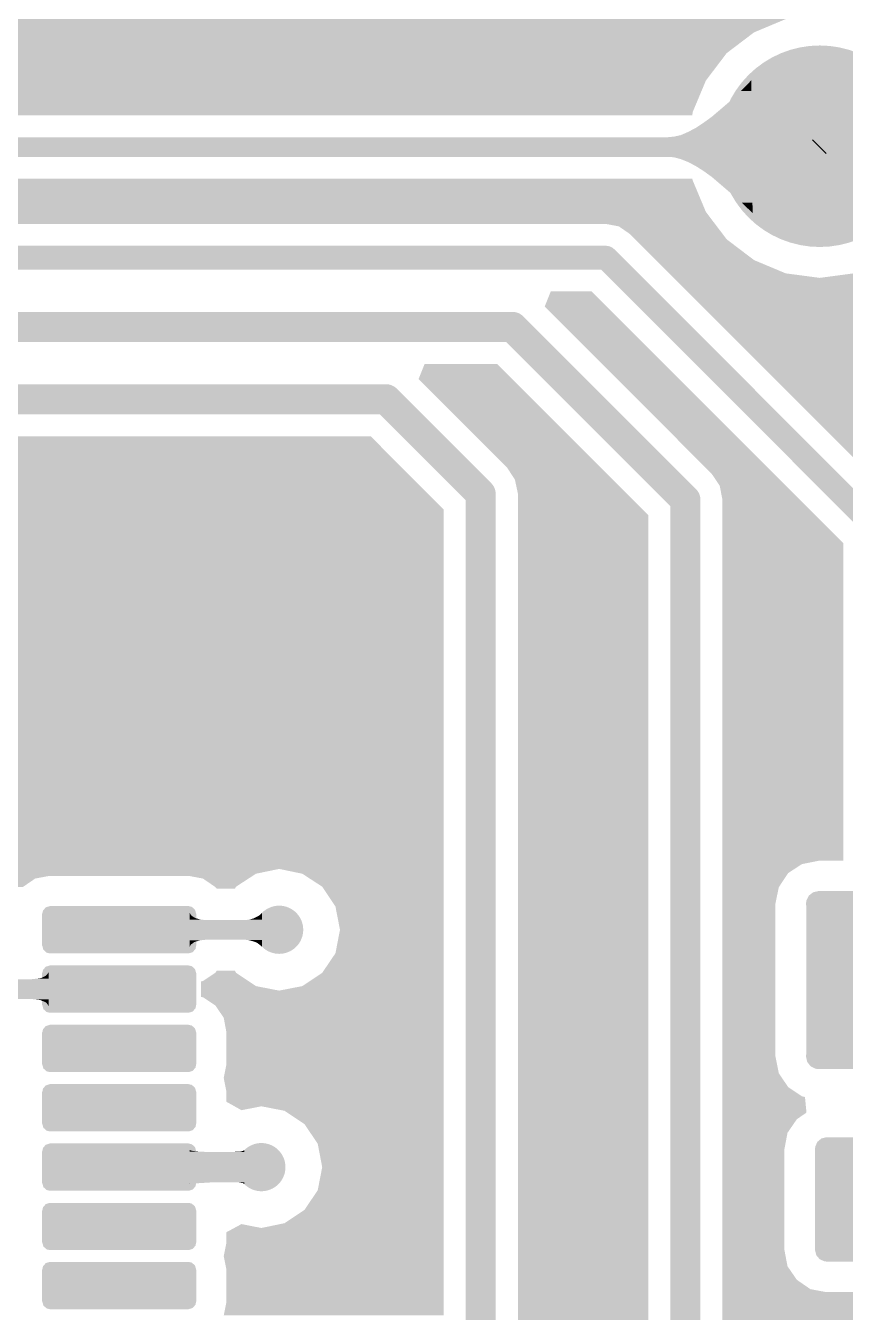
# Model space of a CAD drawing. Extents: x -0.01 to 2.37, y -0.01 to 1.58.
# Drawn here: x 1.5133 to 1.7855, y 0.7209 to 1.148 of the extents above; entities that cross this region are included whole.
import ezdxf

# ---------------------------------------------------------------- set-up
doc = ezdxf.new("R2010")
doc.units = 0
doc.layers.get('0').update_dxf_attribs({"linetype": 'CONTINUOUS'})
for name, color, linetype in [('PCB_KUR_GTL', 8, 'CONTINUOUS'), ('PCB_KUR_GTP', 6, 'CONTINUOUS'), ('PCB_KUR_GTS', 1, 'CONTINUOUS'), ('PCB_KUR_TXT', 2, 'CONTINUOUS')]:
    doc.layers.add(name, color=color, linetype=linetype)

# ---------------------------------------------------------------- blocks, each defined once
blk = doc.blocks.new('CUSTOM_4')
for points in [[(-0.01865, 0.01685), (-0.0186, 0.01721), (0.01865, 0.01685), (0.01852, 0.01721)], [(-0.0186, 0.01721), (-0.01813, 0.01797), (0.01852, 0.01721), (0.01823, 0.01797)], [(-0.01813, 0.01797), (-0.01797, 0.01823), (0.01823, 0.01797), (0.01782, 0.01823)], [(-0.01797, 0.01823), (-0.01697, 0.0186), (0.01782, 0.01823), (0.01721, 0.0186)], [(-0.01697, 0.0186), (-0.01685, 0.01865), (0.01721, 0.0186), (0.01685, 0.01865)], [(-0.01685, 0.01865), (-0.01685, 0.0187), (0.01685, 0.01865), (0.01685, 0.0187)], [(-0.0187, -0.01685), (-0.0187, 0.01685), (0.0187, -0.01685), (0.0187, 0.01685)], [(-0.01852, -0.01721), (-0.01865, -0.01685), (0.0186, -0.01721), (0.01865, -0.01685)], [(-0.01823, -0.01797), (-0.01852, -0.01721), (0.01813, -0.01797), (0.0186, -0.01721)], [(-0.01782, -0.01823), (-0.01823, -0.01797), (0.01797, -0.01823), (0.01813, -0.01797)], [(-0.01721, -0.0186), (-0.01782, -0.01823), (0.01697, -0.0186), (0.01797, -0.01823)], [(-0.01685, -0.01865), (-0.01721, -0.0186), (0.01685, -0.01865), (0.01697, -0.0186)], [(-0.01685, -0.0187), (-0.01685, -0.01865), (0.01685, -0.0187), (0.01685, -0.01865)]]:
    blk.add_solid(points)
blk = doc.blocks.new('CUSTOM_5')
for points in [[(-0.02165, 0.0254), (-0.02152, 0.02613), (0.02165, 0.0254), (0.02142, 0.02613)], [(-0.02152, 0.02613), (-0.02114, 0.02664), (0.02142, 0.02613), (0.02126, 0.02664)], [(-0.02114, 0.02664), (-0.02074, 0.02716), (0.02126, 0.02664), (0.02057, 0.02716)], [(-0.02074, 0.02716), (-0.0199, 0.02742), (0.02057, 0.02716), (0.02023, 0.02742)], [(-0.0199, 0.02742), (-0.0195, 0.02755), (0.02023, 0.02742), (0.0195, 0.02755)], [(-0.02165, -0.0254), (-0.02165, 0.0254), (0.02165, -0.0254), (0.02165, 0.0254)], [(-0.02142, -0.02613), (-0.02165, -0.0254), (0.02152, -0.02613), (0.02165, -0.0254)], [(-0.02126, -0.02664), (-0.02142, -0.02613), (0.02114, -0.02664), (0.02152, -0.02613)], [(-0.02057, -0.02716), (-0.02126, -0.02664), (0.02074, -0.02716), (0.02114, -0.02664)], [(-0.02023, -0.02742), (-0.02057, -0.02716), (0.0199, -0.02742), (0.02074, -0.02716)], [(-0.0195, -0.02755), (-0.02023, -0.02742), (0.0195, -0.02755), (0.0199, -0.02742)]]:
    blk.add_solid(points)
blk = doc.blocks.new('CUSTOM_33')
for points in [[(-0.0236, 0.0053), (-0.02357, 0.00549), (0.0236, 0.0053), (0.02348, 0.00549)], [(-0.0236, -0.0053), (-0.0236, 0.0053), (0.0236, -0.0053), (0.0236, 0.0053)], [(-0.02357, 0.00549), (-0.02311, 0.00585), (0.02348, 0.00549), (0.02323, 0.00585)], [(-0.02311, 0.00585), (-0.02305, 0.0059), (0.02323, 0.00585), (0.02305, 0.0059)], [(-0.02348, -0.00549), (-0.0236, -0.0053), (0.02357, -0.00549), (0.0236, -0.0053)], [(-0.02323, -0.00585), (-0.02348, -0.00549), (0.02311, -0.00585), (0.02357, -0.00549)], [(-0.02305, -0.0059), (-0.02323, -0.00585), (0.02305, -0.0059), (0.02311, -0.00585)]]:
    blk.add_solid(points)
blk = doc.blocks.new('ROUND_11')
at = {"const_width": 0.0315}
blk.add_lwpolyline([(-0.01575, 0, 1), (0.01575, 0, 1)], format="xyb", close=True, dxfattribs=at)
blk = doc.blocks.new('ROUND_16')
at = {"const_width": 0.008}
blk.add_lwpolyline([(-0.004, 0, 1), (0.004, 0, 1)], format="xyb", close=True, dxfattribs=at)
blk = doc.blocks.new('ROUND_7')
at = {"const_width": 0.00325}
blk.add_lwpolyline([(-0.001625, 0, 1), (0.001625, 0, 1)], format="xyb", close=True, dxfattribs=at)
blk = doc.blocks.new('ROUND_8')
at = {"const_width": 0.005}
blk.add_lwpolyline([(-0.0025, 0, 1), (0.0025, 0, 1)], format="xyb", close=True, dxfattribs=at)
blk = doc.blocks.new('ROUND_64')
at = {"const_width": 0.00395}
blk.add_lwpolyline([(-0.001975, 0, 1), (0.001975, 0, 1)], format="xyb", close=True, dxfattribs=at)
blk = doc.blocks.new('CUSTOM_19')
for points in [[(-0.02065, 0.01685), (-0.02058, 0.01751), (0.02065, 0.01685), (0.02049, 0.01751)], [(-0.02058, 0.01751), (-0.02013, 0.01854), (0.02049, 0.01751), (0.02023, 0.01854)], [(-0.02013, 0.01854), (-0.01988, 0.0191), (0.02023, 0.01854), (0.01976, 0.0191)], [(-0.01988, 0.0191), (-0.01896, 0.01987), (0.01976, 0.0191), (0.0191, 0.01987)], [(-0.01896, 0.01987), (-0.01854, 0.02022), (0.0191, 0.01987), (0.01831, 0.02022)], [(-0.01854, 0.02022), (-0.01711, 0.02057), (0.01831, 0.02022), (0.01751, 0.02057)], [(-0.01711, 0.02057), (-0.01685, 0.02064), (0.01751, 0.02057), (0.01685, 0.02064)], [(-0.01685, 0.02064), (-0.01685, 0.02065), (0.01685, 0.02064), (0.01685, 0.02065)], [(-0.02065, 0.0168), (-0.02065, 0.01685), (0.02065, 0.0168), (0.02065, 0.01685)], [(-0.02065, -0.0168), (-0.02065, 0.0168), (0.02065, -0.0168), (0.02065, 0.0168)], [(-0.02065, -0.01685), (-0.02065, -0.0168), (0.02065, -0.01685), (0.02065, -0.0168)], [(-0.02049, -0.01751), (-0.02065, -0.01685), (0.02058, -0.01751), (0.02065, -0.01685)], [(-0.02023, -0.01854), (-0.02049, -0.01751), (0.02013, -0.01854), (0.02058, -0.01751)], [(-0.01976, -0.0191), (-0.02023, -0.01854), (0.01988, -0.0191), (0.02013, -0.01854)], [(-0.0191, -0.01987), (-0.01976, -0.0191), (0.01896, -0.01987), (0.01988, -0.0191)], [(-0.01831, -0.02022), (-0.0191, -0.01987), (0.01854, -0.02022), (0.01896, -0.01987)], [(-0.01751, -0.02057), (-0.01831, -0.02022), (0.01711, -0.02057), (0.01854, -0.02022)], [(-0.01685, -0.02064), (-0.01751, -0.02057), (0.01685, -0.02064), (0.01711, -0.02057)], [(-0.01685, -0.02065), (-0.01685, -0.02064), (0.01685, -0.02065), (0.01685, -0.02064)]]:
    blk.add_solid(points)
blk = doc.blocks.new('CUSTOM_20')
for points in [[(-0.02365, 0.0254), (-0.02352, 0.02643), (0.02365, 0.0254), (0.02342, 0.02643)], [(-0.02352, 0.02643), (-0.02314, 0.02717), (0.02342, 0.02643), (0.02325, 0.02717)], [(-0.02314, 0.02717), (-0.0227, 0.02804), (0.02325, 0.02717), (0.02257, 0.02804)], [(-0.0227, 0.02804), (-0.02198, 0.0286), (0.02257, 0.02804), (0.02214, 0.0286)], [(-0.02198, 0.0286), (-0.02127, 0.02915), (0.02214, 0.0286), (0.02105, 0.02915)], [(-0.02127, 0.02915), (-0.02008, 0.02942), (0.02105, 0.02915), (0.02053, 0.02942)], [(-0.02008, 0.02942), (-0.0195, 0.02955), (0.02053, 0.02942), (0.0195, 0.02955)], [(-0.02364, 0.02508), (-0.02365, 0.0254), (0.02364, 0.02508), (0.02365, 0.0254)], [(-0.0236, 0.02476), (-0.02364, 0.02508), (0.0236, 0.02476), (0.02364, 0.02508)], [(-0.0236, -0.02476), (-0.0236, 0.02476), (0.0236, -0.02476), (0.0236, 0.02476)], [(-0.02365, -0.0254), (-0.02364, -0.02508), (0.02365, -0.0254), (0.02364, -0.02508)], [(-0.02342, -0.02643), (-0.02365, -0.0254), (0.02352, -0.02643), (0.02365, -0.0254)], [(-0.02364, -0.02508), (-0.0236, -0.02476), (0.02364, -0.02508), (0.0236, -0.02476)], [(-0.02325, -0.02717), (-0.02342, -0.02643), (0.02314, -0.02717), (0.02352, -0.02643)], [(-0.02257, -0.02804), (-0.02325, -0.02717), (0.0227, -0.02804), (0.02314, -0.02717)], [(-0.02214, -0.0286), (-0.02257, -0.02804), (0.02198, -0.0286), (0.0227, -0.02804)], [(-0.02105, -0.02915), (-0.02214, -0.0286), (0.02127, -0.02915), (0.02198, -0.0286)], [(-0.02053, -0.02942), (-0.02105, -0.02915), (0.02008, -0.02942), (0.02127, -0.02915)], [(-0.0195, -0.02955), (-0.02053, -0.02942), (0.0195, -0.02955), (0.02008, -0.02942)]]:
    blk.add_solid(points)
blk = doc.blocks.new('CUSTOM_69')
for points in [[(-0.0256, -0.0053), (-0.0256, 0.0053), (0.0256, -0.0053), (0.0256, 0.0053)], [(-0.02555, 0.0053), (-0.02532, 0.00636), (0.02555, 0.0053), (0.02525, 0.00636)], [(-0.02532, 0.00636), (-0.02506, 0.00666), (0.02525, 0.00636), (0.02516, 0.00666)], [(-0.02506, 0.00666), (-0.0244, 0.00743), (0.02516, 0.00666), (0.02429, 0.00743)], [(-0.0244, 0.00743), (-0.02386, 0.0076), (0.02429, 0.00743), (0.0241, 0.0076)], [(-0.02386, 0.0076), (-0.02305, 0.00785), (0.0241, 0.0076), (0.02305, 0.00785)], [(-0.02525, -0.00636), (-0.02555, -0.0053), (0.02532, -0.00636), (0.02555, -0.0053)], [(-0.02516, -0.00666), (-0.02525, -0.00636), (0.02506, -0.00666), (0.02532, -0.00636)], [(-0.02429, -0.00743), (-0.02516, -0.00666), (0.0244, -0.00743), (0.02506, -0.00666)], [(-0.0241, -0.0076), (-0.02429, -0.00743), (0.02386, -0.0076), (0.0244, -0.00743)], [(-0.02305, -0.00785), (-0.0241, -0.0076), (0.02305, -0.00785), (0.02386, -0.0076)]]:
    blk.add_solid(points)
blk = doc.blocks.new('ROUND_21')
at = {"const_width": 0.03345}
blk.add_lwpolyline([(-0.016725, 0, 1), (0.016725, 0, 1)], format="xyb", close=True, dxfattribs=at)
blk = doc.blocks.new('ROUND_14')
at = {"const_width": 0.0197}
blk.add_lwpolyline([(-0.00985, 0, 1), (0.00985, 0, 1)], format="xyb", close=True, dxfattribs=at)

msp = doc.modelspace()

# ---------------------------------------------------------------- linework, layer by layer
at = {"layer": 'PCB_KUR_GTL'}
for points, const_width in [([(1.34, 1.1077), (1.7767, 1.1077)], 0.0065), ([(1.7767, 1.1077), (1.777, 1.108)], 0.0065), ([(1.4, 1.071), (1.706, 1.071)], 0.0079), ([(1.706, 1.071), (1.7961, 0.9809)], 0.0079), ([(1.42, 1.048), (1.675, 1.048)], 0.01), ([(1.675, 1.048), (1.7324, 0.9906)], 0.01), ([(1.442, 1.024), (1.633, 1.024)], 0.01), ([(1.633, 1.024), (1.6644, 0.9926)], 0.01), ([(1.6644, 0.4335), (1.6644, 0.9926)], 0.01), ([(1.7324, 0.5577), (1.7324, 0.9906)], 0.01), ([(1.5444, 0.8479), (1.5975, 0.8479)], 0.0065), ([(1.3867, 0.8282), (1.5444, 0.8282)], 0.0065), ([(1.5444, 0.7691), (1.5916, 0.7691)], 0.01)]:
    msp.add_lwpolyline(points, dxfattribs=dict(at, const_width=const_width))
for points in [[(1.2765, 1.1458), (1.2765, 1.1502), (1.7552, 1.1458), (1.7657, 1.1502)], [(1.2765, 1.1389), (1.2765, 1.1458), (1.7461, 1.1389), (1.7552, 1.1458)], [(1.2765, 1.1298), (1.2765, 1.1389), (1.7392, 1.1298), (1.7461, 1.1389)], [(1.2765, 1.1193), (1.2765, 1.1298), (1.7348, 1.1193), (1.7392, 1.1298)], [(1.7508, 1.1263), (1.7543, 1.1299), (1.75433, 1.1263), (1.7543, 1.1299)], [(1.7474, 1.1231), (1.7508, 1.1263), (1.75436, 1.1231), (1.75433, 1.1263)], [(1.2765, 1.1183), (1.2765, 1.1193), (1.7347, 1.1183), (1.7348, 1.1193)], [(1.7412, 1.1178), (1.7474, 1.1231), (1.75441, 1.1178), (1.75436, 1.1231)], [(1.2765, 1.1183), (1.2765, 1.1183), (1.34, 1.1183), (1.7347, 1.1183)], [(1.7357, 1.114), (1.7383, 1.1157), (1.75444, 1.114), (1.75443, 1.1157)], [(1.7383, 1.1157), (1.7412, 1.1178), (1.75443, 1.1157), (1.75441, 1.1178)], [(1.7267, 1.111), (1.7287, 1.1112), (1.75447, 1.111), (1.75447, 1.1112)], [(1.7268, 1.1045), (1.7267, 1.111), (1.75453, 1.1045), (1.75447, 1.111)], [(1.7287, 1.1112), (1.7309, 1.1117), (1.75447, 1.1112), (1.75446, 1.1117)], [(1.7309, 1.1117), (1.7332, 1.1127), (1.75446, 1.1117), (1.75446, 1.1127)], [(1.7332, 1.1127), (1.7357, 1.114), (1.75446, 1.1127), (1.75444, 1.114)], [(1.7287, 1.1043), (1.7268, 1.1045), (1.75453, 1.1043), (1.75453, 1.1045)], [(1.7309, 1.1037), (1.7287, 1.1043), (1.75454, 1.1037), (1.75453, 1.1043)], [(1.7332, 1.1028), (1.7309, 1.1037), (1.75455, 1.1028), (1.75454, 1.1037)], [(1.7357, 1.1015), (1.7332, 1.1028), (1.75456, 1.1015), (1.75455, 1.1028)], [(1.7384, 1.0998), (1.7357, 1.1015), (1.75457, 1.0998), (1.75456, 1.1015)], [(1.7413, 1.0977), (1.7384, 1.0998), (1.75459, 1.0977), (1.75457, 1.0998)], [(1.7511, 1.0893), (1.7413, 1.0977), (1.75467, 1.0893), (1.75459, 1.0977)], [(1.33334, 1.0862), (1.3439, 1.0967), (1.7392, 1.0862), (1.7348, 1.0967)], [(1.3439, 1.0967), (1.3444, 1.0972), (1.7348, 1.0967), (1.7347, 1.0972)], [(1.7547, 1.0858), (1.7511, 1.0893), (1.7547, 1.0858), (1.75467, 1.0893)], [(1.32932, 1.0822), (1.33334, 1.0862), (1.74223, 1.0822), (1.7392, 1.0862)], [(1.7103, 1.0814), (1.706, 1.0822), (1.74284, 1.0814), (1.74223, 1.0822)], [(1.7139, 1.0789), (1.7103, 1.0814), (1.74474, 1.0789), (1.74284, 1.0814)], [(1.7157, 1.0771), (1.7139, 1.0789), (1.7461, 1.0771), (1.74474, 1.0789)], [(1.72261, 1.0702), (1.7157, 1.0771), (1.7552, 1.0702), (1.7461, 1.0771)], [(1.72701, 1.0658), (1.72261, 1.0702), (1.7657, 1.0658), (1.7552, 1.0702)], [(1.72852, 1.0643), (1.72701, 1.0658), (1.777, 1.0643), (1.7657, 1.0658)], [(1.804, 0.9889), (1.72852, 1.0643), (2.326, 0.9889), (2.326, 1.0643)], [(1.777, 1.0643), (1.7883, 1.0658), (2.326, 1.0643), (2.326, 1.0658)], [(1.6857, 1.0548), (1.6877, 1.0598), (1.7063, 1.0548), (1.7013, 1.0598)], [(1.7411, 0.9993), (1.6857, 1.0548), (1.7618, 0.9993), (1.7063, 1.0548)], [(1.6438, 1.0307), (1.6458, 1.0357), (1.6749, 1.0307), (1.6699, 1.0357)], [(1.6732, 1.0013), (1.6438, 1.0307), (1.7043, 1.0013), (1.6749, 1.0307)], [(1.44162, 1.0062), (1.4471, 1.0117), (1.63338, 1.0062), (1.6279, 1.0117)], [(1.4687, 1.0047), (1.461, 1.0062), (1.63487, 1.0047), (1.63338, 1.0062)], [(1.4753, 1.0003), (1.4687, 1.0047), (1.63925, 1.0003), (1.63487, 1.0047)], [(1.4797, 0.9937), (1.4753, 1.0003), (1.64583, 0.9937), (1.63925, 1.0003)], [(1.6758, 0.9973), (1.6732, 1.0013), (1.7083, 0.9973), (1.7043, 1.0013)], [(1.6768, 0.9926), (1.6758, 0.9973), (1.713, 0.9926), (1.7083, 0.9973)], [(1.7438, 0.9953), (1.7411, 0.9993), (1.7658, 0.9953), (1.7618, 0.9993)], [(1.7447, 0.9906), (1.7438, 0.9953), (1.7705, 0.9906), (1.7658, 0.9953)], [(1.48093, 0.9874), (1.4797, 0.9937), (1.6521, 0.9874), (1.64583, 0.9937)], [(1.6768, 0.9855), (1.6768, 0.9926), (1.7201, 0.9855), (1.713, 0.9926)], [(1.4812, 0.986), (1.48093, 0.9874), (1.6521, 0.986), (1.6521, 0.9874)], [(1.7447, 0.9763), (1.7447, 0.9906), (1.7848, 0.9763), (1.7705, 0.9906)], [(1.4797, 0.9783), (1.4812, 0.986), (1.6521, 0.9783), (1.6521, 0.986)], [(1.6768, 0.5931), (1.6768, 0.9855), (1.7201, 0.5931), (1.7201, 0.9855)], [(1.4757, 0.9724), (1.4797, 0.9783), (1.6521, 0.9724), (1.6521, 0.9783)], [(1.7447, 0.8708), (1.7447, 0.9763), (1.7848, 0.8708), (1.7848, 0.9763)], [(1.4766, 0.9699), (1.4757, 0.9724), (1.6521, 0.9699), (1.6521, 0.9724)], [(1.47767, 0.9685), (1.4766, 0.9699), (1.6521, 0.9685), (1.6521, 0.9699)], [(1.4895, 0.9669), (1.4818, 0.9685), (1.6521, 0.9669), (1.6521, 0.9685)], [(1.496, 0.9626), (1.4895, 0.9669), (1.6521, 0.9626), (1.6521, 0.9669)], [(1.5004, 0.956), (1.496, 0.9626), (1.6521, 0.956), (1.6521, 0.9626)], [(1.502, 0.9483), (1.5004, 0.956), (1.6521, 0.9483), (1.6521, 0.956)], [(1.5004, 0.9405), (1.502, 0.9483), (1.6521, 0.9405), (1.6521, 0.9483)], [(1.4986, 0.9378), (1.5004, 0.9405), (1.6521, 0.9378), (1.6521, 0.9405)], [(1.4993, 0.9339), (1.4986, 0.9378), (1.6521, 0.9339), (1.6521, 0.9378)], [(1.4993, 0.8878), (1.4993, 0.9339), (1.6521, 0.8878), (1.6521, 0.9339)], [(1.4984, 0.883), (1.4993, 0.8878), (1.6521, 0.883), (1.6521, 0.8878)], [(1.4956, 0.8789), (1.4984, 0.883), (1.6521, 0.8789), (1.6521, 0.883)], [(1.4867, 0.8752), (1.4915, 0.8762), (1.6521, 0.8752), (1.6521, 0.8762)], [(1.4915, 0.8762), (1.4956, 0.8789), (1.6521, 0.8762), (1.6521, 0.8789)], [(1.245, 0.8681), (1.245, 0.8752), (1.6521, 0.8681), (1.6521, 0.8752)], [(1.245, 0.8665), (1.245, 0.8681), (1.5898, 0.8665), (1.5975, 0.8681)], [(1.6052, 0.8665), (1.5975, 0.8681), (1.6521, 0.8665), (1.6521, 0.8681)], [(1.7447, 0.8697), (1.7447, 0.8708), (1.7711, 0.8697), (1.7766, 0.8708)], [(1.7447, 0.8708), (1.7447, 0.8708), (1.7766, 0.8708), (1.7848, 0.8708)], [(1.7447, 0.8667), (1.7447, 0.8697), (1.7665, 0.8667), (1.7711, 0.8697)], [(1.245, 0.8658), (1.245, 0.8665), (1.58873, 0.8658), (1.5898, 0.8665)], [(1.245, 0.8649), (1.245, 0.8658), (1.5165, 0.8649), (1.5213, 0.8658)], [(1.245, 0.8658), (1.245, 0.8658), (1.5213, 0.8658), (1.5674, 0.8658)], [(1.245, 0.8621), (1.245, 0.8649), (1.5124, 0.8621), (1.5165, 0.8649)], [(1.5722, 0.8649), (1.5674, 0.8658), (1.58734, 0.8649), (1.58873, 0.8658)], [(1.57615, 0.8622), (1.5722, 0.8649), (1.5832, 0.8622), (1.58734, 0.8649)], [(1.6118, 0.8622), (1.6052, 0.8665), (1.6521, 0.8622), (1.6521, 0.8665)], [(1.7447, 0.862), (1.7447, 0.8667), (1.7634, 0.862), (1.7665, 0.8667)], [(1.5763, 0.8621), (1.57615, 0.8622), (1.58314, 0.8621), (1.5832, 0.8622)], [(1.5768, 0.8615), (1.5763, 0.8621), (1.5828, 0.8615), (1.58314, 0.8621)], [(1.6162, 0.8556), (1.6118, 0.8622), (1.6521, 0.8556), (1.6521, 0.8622)], [(1.7447, 0.8566), (1.7447, 0.862), (1.7623, 0.8566), (1.7634, 0.862)], [(1.6177, 0.8479), (1.6162, 0.8556), (1.6521, 0.8479), (1.6521, 0.8556)], [(1.7447, 0.8058), (1.7447, 0.8566), (1.7623, 0.8058), (1.7623, 0.8566)], [(1.5678, 0.8531), (1.5678, 0.8535), (1.568, 0.8531), (1.5678, 0.8535)], [(1.5678, 0.8527), (1.5678, 0.8531), (1.5683, 0.8527), (1.568, 0.8531)], [(1.5678, 0.8523), (1.5678, 0.8527), (1.5688, 0.8523), (1.5683, 0.8527)], [(1.5678, 0.852), (1.5678, 0.8523), (1.5693, 0.852), (1.5688, 0.8523)], [(1.5678, 0.8517), (1.5678, 0.852), (1.5699, 0.8517), (1.5693, 0.852)], [(1.5678, 0.8515), (1.5678, 0.8517), (1.5706, 0.8515), (1.5699, 0.8517)], [(1.5678, 0.8513), (1.5678, 0.8515), (1.5714, 0.8513), (1.5706, 0.8515)], [(1.5678, 0.8512), (1.5678, 0.8513), (1.5723, 0.8512), (1.5714, 0.8513)], [(1.5678, 0.8511), (1.5678, 0.8512), (1.5733, 0.8511), (1.5723, 0.8512)], [(1.5678, 0.8446), (1.5678, 0.8511), (1.5744, 0.8446), (1.5744, 0.8511)], [(1.5678, 0.8511), (1.5678, 0.8511), (1.5744, 0.8511), (1.5733, 0.8511)], [(1.5854, 0.8446), (1.5854, 0.8511), (1.5918, 0.8446), (1.5918, 0.8511)], [(1.5862, 0.8511), (1.587, 0.8512), (1.5918, 0.8511), (1.5918, 0.8512)], [(1.587, 0.8512), (1.5877, 0.8513), (1.5918, 0.8512), (1.5918, 0.8513)], [(1.5877, 0.8513), (1.5884, 0.8515), (1.5918, 0.8513), (1.5918, 0.8515)], [(1.5884, 0.8515), (1.5891, 0.8517), (1.5918, 0.8515), (1.5918, 0.8517)], [(1.5891, 0.8517), (1.5897, 0.852), (1.5918, 0.8517), (1.5918, 0.852)], [(1.5897, 0.852), (1.5903, 0.8523), (1.5918, 0.852), (1.5918, 0.8523)], [(1.5903, 0.8523), (1.5908, 0.8526), (1.5918, 0.8523), (1.5918, 0.8526)], [(1.5908, 0.8526), (1.5913, 0.853), (1.5918, 0.8526), (1.5918, 0.853)], [(1.5913, 0.853), (1.5918, 0.8535), (1.5918, 0.853), (1.5918, 0.8535)], [(1.6162, 0.8401), (1.6177, 0.8479), (1.6521, 0.8401), (1.6521, 0.8479)], [(1.5678, 0.8444), (1.5678, 0.8446), (1.5714, 0.8444), (1.5733, 0.8446)], [(1.5678, 0.8442), (1.5678, 0.8444), (1.5706, 0.8442), (1.5714, 0.8444)], [(1.5678, 0.844), (1.5678, 0.8442), (1.5699, 0.844), (1.5706, 0.8442)], [(1.5678, 0.8438), (1.5678, 0.844), (1.5693, 0.8438), (1.5699, 0.844)], [(1.5678, 0.8434), (1.5678, 0.8438), (1.5688, 0.8434), (1.5693, 0.8438)], [(1.5678, 0.8431), (1.5678, 0.8434), (1.5683, 0.8431), (1.5688, 0.8434)], [(1.5678, 0.8427), (1.5678, 0.8431), (1.568, 0.8427), (1.5683, 0.8431)], [(1.5678, 0.8422), (1.5678, 0.8427), (1.5678, 0.8422), (1.568, 0.8427)], [(1.587, 0.8445), (1.5862, 0.8446), (1.5918, 0.8445), (1.5918, 0.8446)], [(1.5877, 0.8444), (1.587, 0.8445), (1.5918, 0.8444), (1.5918, 0.8445)], [(1.5884, 0.8442), (1.5877, 0.8444), (1.5918, 0.8442), (1.5918, 0.8444)], [(1.5891, 0.844), (1.5884, 0.8442), (1.5918, 0.844), (1.5918, 0.8442)], [(1.5897, 0.8438), (1.5891, 0.844), (1.5918, 0.8438), (1.5918, 0.844)], [(1.5903, 0.8435), (1.5897, 0.8438), (1.5918, 0.8435), (1.5918, 0.8438)], [(1.5908, 0.8431), (1.5903, 0.8435), (1.5918, 0.8431), (1.5918, 0.8435)], [(1.5913, 0.8427), (1.5908, 0.8431), (1.5918, 0.8427), (1.5918, 0.8431)], [(1.5918, 0.8423), (1.5913, 0.8427), (1.5918, 0.8423), (1.5918, 0.8427)], [(1.6118, 0.8336), (1.6162, 0.8401), (1.6521, 0.8336), (1.6521, 0.8401)], [(1.52, 0.8326), (1.5204, 0.833), (1.521, 0.8326), (1.521, 0.833)], [(1.5204, 0.833), (1.5207, 0.8334), (1.521, 0.833), (1.521, 0.8334)], [(1.5207, 0.8334), (1.521, 0.8339), (1.521, 0.8334), (1.521, 0.8339)], [(1.5722, 0.8309), (1.5763, 0.8336), (1.58725, 0.8309), (1.5832, 0.8336)], [(1.5763, 0.8336), (1.5768, 0.8343), (1.5832, 0.8336), (1.5828, 0.8343)], [(1.6052, 0.8292), (1.6118, 0.8336), (1.6521, 0.8292), (1.6521, 0.8336)], [(1.5143, 0.8314), (1.5154, 0.8315), (1.521, 0.8314), (1.521, 0.8315)], [(1.5143, 0.8249), (1.5143, 0.8314), (1.521, 0.8249), (1.521, 0.8314)], [(1.5154, 0.8315), (1.5173, 0.8317), (1.521, 0.8315), (1.521, 0.8317)], [(1.5173, 0.8317), (1.5181, 0.8318), (1.521, 0.8317), (1.521, 0.8318)], [(1.5181, 0.8318), (1.5188, 0.832), (1.521, 0.8318), (1.521, 0.832)], [(1.5188, 0.832), (1.5194, 0.8323), (1.521, 0.832), (1.521, 0.8323)], [(1.5194, 0.8323), (1.52, 0.8326), (1.521, 0.8323), (1.521, 0.8326)], [(1.5715, 0.8307), (1.5722, 0.8309), (1.58755, 0.8307), (1.58725, 0.8309)], [(1.5715, 0.8292), (1.5715, 0.8307), (1.5898, 0.8292), (1.58755, 0.8307)], [(1.5715, 0.8277), (1.5715, 0.8292), (1.5975, 0.8277), (1.5898, 0.8292)], [(1.5975, 0.8277), (1.6052, 0.8292), (1.6521, 0.8277), (1.6521, 0.8292)], [(1.5164, 0.8248), (1.5154, 0.8249), (1.521, 0.8248), (1.521, 0.8249)], [(1.5173, 0.8247), (1.5164, 0.8248), (1.521, 0.8247), (1.521, 0.8248)], [(1.5181, 0.8246), (1.5173, 0.8247), (1.521, 0.8246), (1.521, 0.8247)], [(1.5188, 0.8243), (1.5181, 0.8246), (1.521, 0.8243), (1.521, 0.8246)], [(1.5194, 0.8241), (1.5188, 0.8243), (1.521, 0.8241), (1.521, 0.8243)], [(1.5715, 0.8256), (1.5715, 0.8277), (1.6521, 0.8256), (1.6521, 0.8277)], [(1.5722, 0.8255), (1.5715, 0.8256), (1.6521, 0.8255), (1.6521, 0.8256)], [(1.5763, 0.8228), (1.5722, 0.8255), (1.6521, 0.8228), (1.6521, 0.8255)], [(1.52, 0.8238), (1.5194, 0.8241), (1.521, 0.8238), (1.521, 0.8241)], [(1.5204, 0.8234), (1.52, 0.8238), (1.521, 0.8234), (1.521, 0.8238)], [(1.5207, 0.823), (1.5204, 0.8234), (1.521, 0.823), (1.521, 0.8234)], [(1.521, 0.8225), (1.5207, 0.823), (1.521, 0.8225), (1.521, 0.823)], [(1.5791, 0.8187), (1.5763, 0.8228), (1.6521, 0.8187), (1.6521, 0.8228)], [(1.58, 0.8138), (1.5791, 0.8187), (1.6521, 0.8138), (1.6521, 0.8187)], [(1.58, 0.8032), (1.58, 0.8138), (1.6521, 0.8032), (1.6521, 0.8138)], [(1.5791, 0.7987), (1.58, 0.8032), (1.6521, 0.7987), (1.6521, 0.8032)], [(1.7447, 0.8003), (1.7447, 0.8058), (1.7634, 0.8003), (1.7623, 0.8058)], [(1.58, 0.7941), (1.5791, 0.7987), (1.6521, 0.7941), (1.6521, 0.7987)], [(1.7447, 0.7957), (1.7447, 0.8003), (1.7665, 0.7957), (1.7634, 0.8003)], [(1.7447, 0.7926), (1.7447, 0.7957), (1.7711, 0.7926), (1.7665, 0.7957)], [(1.58, 0.7908), (1.58, 0.7941), (1.6521, 0.7908), (1.6521, 0.7941)], [(1.58268, 0.7893), (1.58, 0.7908), (1.6521, 0.7893), (1.6521, 0.7908)], [(1.7447, 0.7924), (1.7447, 0.7926), (1.7721, 0.7924), (1.7711, 0.7926)], [(1.7447, 0.7872), (1.7447, 0.7924), (1.7726, 0.7872), (1.7721, 0.7924)], [(1.585, 0.788), (1.58268, 0.7893), (1.585, 0.788), (1.5916, 0.7893)], [(1.5993, 0.7878), (1.5916, 0.7893), (1.6521, 0.7878), (1.6521, 0.7893)], [(1.6059, 0.7834), (1.5993, 0.7878), (1.6521, 0.7834), (1.6521, 0.7878)], [(1.7447, 0.785), (1.7447, 0.7872), (1.7694, 0.785), (1.7726, 0.7872)], [(1.6103, 0.7769), (1.6059, 0.7834), (1.6521, 0.7769), (1.6521, 0.7834)], [(1.7447, 0.7805), (1.7447, 0.785), (1.7663, 0.7805), (1.7694, 0.785)], [(1.7447, 0.7752), (1.7447, 0.7805), (1.7653, 0.7752), (1.7663, 0.7805)], [(1.5678, 0.7747), (1.5678, 0.7748), (1.5679, 0.7747), (1.5678, 0.7748)], [(1.5678, 0.7746), (1.5678, 0.7747), (1.5683, 0.7746), (1.5679, 0.7747)], [(1.5678, 0.7745), (1.5678, 0.7746), (1.5688, 0.7745), (1.5683, 0.7746)], [(1.5678, 0.7744), (1.5678, 0.7745), (1.5695, 0.7744), (1.5688, 0.7745)], [(1.5678, 0.7742), (1.5678, 0.7744), (1.5715, 0.7742), (1.5695, 0.7744)], [(1.5678, 0.7741), (1.5678, 0.7742), (1.5779, 0.7741), (1.5715, 0.7742)], [(1.5678, 0.7641), (1.5678, 0.7741), (1.5779, 0.7641), (1.5779, 0.7741)], [(1.5806, 0.7641), (1.5806, 0.7741), (1.5859, 0.7641), (1.5859, 0.7741)], [(1.5815, 0.7741), (1.5848, 0.7743), (1.5859, 0.7741), (1.5859, 0.7743)], [(1.5848, 0.7743), (1.5852, 0.7744), (1.5859, 0.7743), (1.5859, 0.7744)], [(1.5852, 0.7744), (1.5855, 0.7745), (1.5859, 0.7744), (1.5859, 0.7745)], [(1.5855, 0.7745), (1.5857, 0.7746), (1.5859, 0.7745), (1.5859, 0.7746)], [(1.5857, 0.7746), (1.5859, 0.7747), (1.5859, 0.7746), (1.5859, 0.7747)], [(1.6118, 0.7691), (1.6103, 0.7769), (1.6521, 0.7691), (1.6521, 0.7769)], [(1.7447, 0.7415), (1.7447, 0.7752), (1.7653, 0.7415), (1.7653, 0.7752)], [(1.6103, 0.7614), (1.6118, 0.7691), (1.6521, 0.7614), (1.6521, 0.7691)], [(1.5678, 0.7636), (1.5678, 0.7641), (1.5679, 0.7636), (1.576, 0.7641)], [(1.5678, 0.7635), (1.5678, 0.7636), (1.5678, 0.7635), (1.5679, 0.7636)], [(1.5843, 0.764), (1.583, 0.7641), (1.5859, 0.764), (1.5859, 0.7641)], [(1.5848, 0.7639), (1.5843, 0.764), (1.5859, 0.7639), (1.5859, 0.764)], [(1.5852, 0.7638), (1.5848, 0.7639), (1.5859, 0.7638), (1.5859, 0.7639)], [(1.5857, 0.7636), (1.5855, 0.7638), (1.5859, 0.7636), (1.5859, 0.7638)], [(1.5859, 0.7635), (1.5857, 0.7636), (1.5859, 0.7635), (1.5859, 0.7636)], [(1.6059, 0.7549), (1.6103, 0.7614), (1.6521, 0.7549), (1.6521, 0.7614)], [(1.5993, 0.7505), (1.6059, 0.7549), (1.6521, 0.7505), (1.6521, 0.7549)], [(1.58, 0.7475), (1.58259, 0.7489), (1.6521, 0.7475), (1.6521, 0.7489)], [(1.58, 0.7441), (1.58, 0.7475), (1.6521, 0.7441), (1.6521, 0.7475)], [(1.58259, 0.7489), (1.585, 0.7502), (1.5916, 0.7489), (1.585, 0.7502)], [(1.5916, 0.7489), (1.5993, 0.7505), (1.6521, 0.7489), (1.6521, 0.7505)], [(1.5791, 0.7396), (1.58, 0.7441), (1.6521, 0.7396), (1.6521, 0.7441)], [(1.58, 0.7351), (1.5791, 0.7396), (1.6521, 0.7351), (1.6521, 0.7396)], [(1.7447, 0.7362), (1.7447, 0.7415), (1.7663, 0.7362), (1.7653, 0.7415)], [(1.58, 0.7244), (1.58, 0.7351), (1.6521, 0.7244), (1.6521, 0.7351)], [(1.7447, 0.7317), (1.7447, 0.7362), (1.7694, 0.7317), (1.7663, 0.7362)], [(1.7447, 0.7286), (1.7447, 0.7317), (1.7739, 0.7286), (1.7694, 0.7317)], [(1.7447, 0.7276), (1.7447, 0.7286), (1.7792, 0.7276), (1.7739, 0.7286)], [(1.7447, 0.5948), (1.7447, 0.7276), (2.326, 0.5948), (2.326, 0.7276)], [(1.5791, 0.7199), (1.58, 0.7244), (1.6521, 0.7199), (1.6521, 0.7244)]]:
    msp.add_solid(points, dxfattribs=at)

# ---------------------------------------------------------------- block references
for name, p in [('ROUND_11', (1.777, 1.108)), ('ROUND_7', (1.7767, 1.1077)), ('ROUND_7', (1.777, 1.108)), ('ROUND_64', (1.706, 1.071)), ('ROUND_64', (1.706, 1.071)), ('ROUND_8', (1.675, 1.048)), ('ROUND_8', (1.675, 1.048)), ('ROUND_8', (1.633, 1.024)), ('ROUND_8', (1.6644, 0.9926)), ('ROUND_8', (1.6644, 0.9926)), ('ROUND_8', (1.7324, 0.9906)), ('ROUND_8', (1.7324, 0.9906)), ('CUSTOM_5', (1.7961, 0.8312)), ('ROUND_16', (1.5975, 0.8479)), ('CUSTOM_33', (1.5444, 0.8479)), ('ROUND_7', (1.5444, 0.8479)), ('ROUND_7', (1.5975, 0.8479)), ('CUSTOM_33', (1.5444, 0.8282)), ('ROUND_7', (1.5444, 0.8282)), ('CUSTOM_33', (1.5444, 0.8085)), ('CUSTOM_33', (1.5444, 0.7888)), ('CUSTOM_33', (1.5444, 0.7691)), ('ROUND_8', (1.5444, 0.7691)), ('ROUND_16', (1.5916, 0.7691)), ('ROUND_8', (1.5916, 0.7691)), ('CUSTOM_4', (1.7961, 0.7584)), ('CUSTOM_33', (1.5444, 0.7494)), ('CUSTOM_33', (1.5444, 0.7298))]:
    msp.add_blockref(name, p, dxfattribs=at)
at = {"layer": 'PCB_KUR_GTP'}
for name, p in [('CUSTOM_5', (1.7961, 0.8312)), ('CUSTOM_33', (1.5444, 0.8479)), ('CUSTOM_33', (1.5444, 0.8282)), ('CUSTOM_33', (1.5444, 0.8085)), ('CUSTOM_33', (1.5444, 0.7888)), ('CUSTOM_33', (1.5444, 0.7691)), ('CUSTOM_4', (1.7961, 0.7584)), ('CUSTOM_33', (1.5444, 0.7494)), ('CUSTOM_33', (1.5444, 0.7298))]:
    msp.add_blockref(name, p, dxfattribs=at)
at = {"layer": 'PCB_KUR_GTS'}
for name, p in [('ROUND_21', (1.777, 1.108)), ('CUSTOM_20', (1.7961, 0.8312)), ('CUSTOM_69', (1.5444, 0.8479)), ('CUSTOM_69', (1.5444, 0.8282)), ('CUSTOM_69', (1.5444, 0.8085)), ('CUSTOM_69', (1.5444, 0.7888)), ('CUSTOM_19', (1.7961, 0.7584)), ('CUSTOM_69', (1.5444, 0.7691)), ('CUSTOM_69', (1.5444, 0.7494)), ('CUSTOM_69', (1.5444, 0.7298))]:
    msp.add_blockref(name, p, dxfattribs=at)
at = {"layer": 'PCB_KUR_TXT'}
for name, p in [('ROUND_14', (1.777, 1.108)), ('ROUND_8', (1.5975, 0.8479)), ('ROUND_8', (1.5916, 0.7691))]:
    msp.add_blockref(name, p, dxfattribs=at)

doc.saveas('drawing.dxf')
